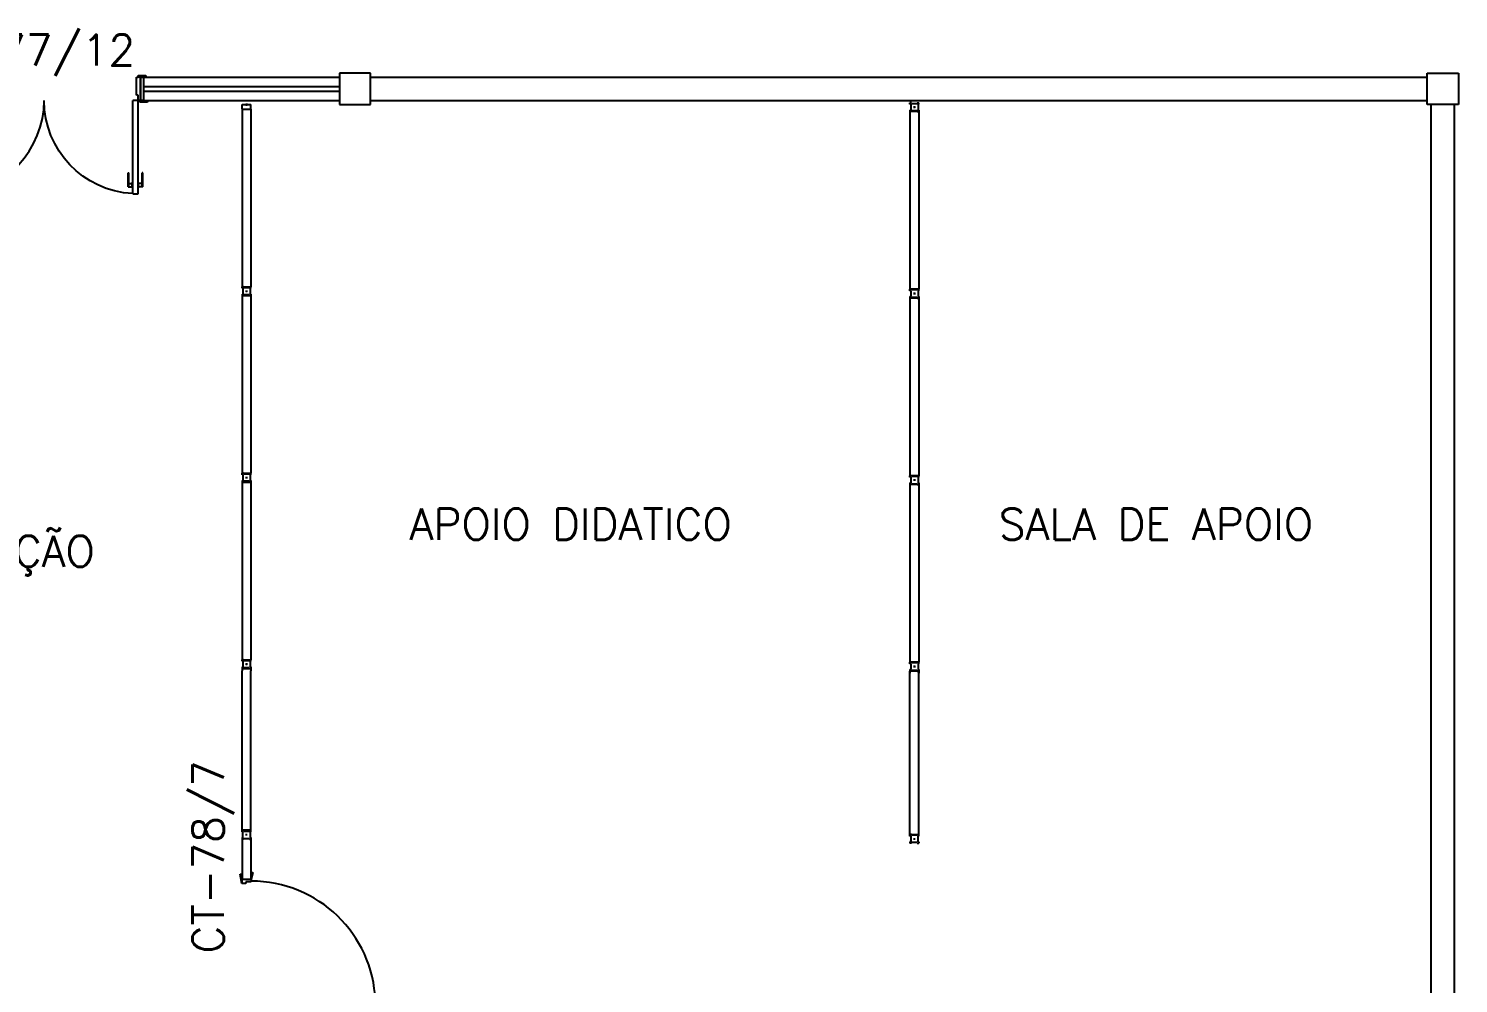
# Model space of a CAD drawing. Header units: millimetres. Extents: x 2069 to 2250, y 1124 to 1284.
# Drawn here: x 2151.21 to 2160.41, y 1227.77 to 1233.91 of the extents above; entities that cross this region are included whole.
import ezdxf

# ---------------------------------------------------------------- set-up
doc = ezdxf.new("R2010")
doc.units = ezdxf.units.MM
for name, color, linetype in [('ALV', 2, 'Continuous'), ('DIV', 2, 'Continuous'), ('DIV2', 2, 'Continuous'), ('ENDEREÇO', 2, 'Continuous'), ('JANELA', 1, 'Continuous'), ('MACANETA', 1, 'Continuous'), ('MARCO', 2, 'Continuous'), ('PILARES', 3, 'Continuous'), ('PORTA', 2, 'Continuous'), ('TEXTO', 2, 'Continuous')]:
    doc.layers.add(name, color=color, linetype=linetype)
doc.styles.add('UNB-100', font='simplex.shx', dxfattribs={"height": 0.2})

# ---------------------------------------------------------------- blocks, each defined once
blk = doc.blocks.new('DIV12')
for p, q in [((-0.0051, 0), (0.0051, 0)), ((0, -0.0051), (0, 0.0051)), ((0.0285, 0.0285), (1.1715, 0.0285)), ((0.0285, -0.0285), (0.0285, 0.0285)), ((1.1715, -0.0285), (1.1715, 0.0285)), ((1.1949, 0), (1.2051, 0)), ((1.2, -0.0051), (1.2, 0.0051)), ((0.0285, -0.0285), (1.1715, -0.0285))]:
    blk.add_line(p, q)
blk = doc.blocks.new('IDIV')
for p, q in [((-0.0285, 0.0285), (-0.0429, 0.0285)), ((-0.0285, 0.0285), (-0.0285, -0.0285)), ((0.0051, 0), (-0.0051, 0)), ((0, 0.0051), (0, -0.0051)), ((-0.0285, -0.0285), (-0.0429, -0.0285))]:
    blk.add_line(p, q)
blk = doc.blocks.new('MTT')
for p, q in [((-0.0285, 0.0185), (-0.0285, 0.0285)), ((-0.0185, 0.0285), (-0.0285, 0.0285)), ((-0.0235, 0.0185), (-0.0285, 0.0185)), ((-0.0235, 0.0185), (-0.0235, -0.0185)), ((-0.0185, 0.0235), (-0.0185, 0.0285)), ((-0.0185, 0.0235), (0.0185, 0.0235)), ((-0.0049, 0), (0.0049, 0)), ((0, -0.0049), (0, 0.0049)), ((0.0185, 0.0235), (0.0185, 0.0285)), ((0.0185, 0.0285), (0.0285, 0.0285)), ((0.0235, 0.0185), (0.0285, 0.0185)), ((0.0235, 0.0185), (0.0235, -0.0185)), ((0.0285, 0.0185), (0.0285, 0.0285)), ((-0.0285, -0.0185), (-0.0235, -0.0185)), ((-0.0285, -0.0185), (-0.0285, -0.0285)), ((-0.0185, -0.0285), (-0.0285, -0.0285)), ((0.0185, -0.0235), (-0.0185, -0.0235)), ((-0.0185, -0.0235), (-0.0185, -0.0285)), ((0.0185, -0.0235), (0.0185, -0.0285)), ((0.0185, -0.0285), (0.0285, -0.0285)), ((0.0285, -0.0185), (0.0235, -0.0185)), ((0.0285, -0.0185), (0.0285, -0.0285))]:
    blk.add_line(p, q)
blk = doc.blocks.new('PL')
for p, q in [((0.25, 0.25), (0.25, 0.45)), ((0.25, 0.45), (0.45, 0.45)), ((0.45, 0.45), (0.45, 0.25)), ((0.45, 0.25), (0.25, 0.25))]:
    blk.add_line(p, q)
blk = doc.blocks.new('IMTT')
for p, q in [((-0.0049, 0), (0.0049, 0)), ((0.0285, 0.0285), (0, 0.0285)), ((0, -0.0285), (0, 0.0285)), ((0.0285, -0.0285), (0, -0.0285))]:
    blk.add_line(p, q)
blk = doc.blocks.new('DOOR60')
at = {"layer": 'MACANETA', "color": 1}
for p, q in [((-0.015, -0.465), (-0.01, -0.465)), ((-0.015, -0.555), (-0.015, -0.465)), ((-0.01, -0.555), (-0.01, -0.465)), ((-0.01, -0.535), (0.012, -0.535)), ((0.012, -0.5625), (0.012, -0.5275)), ((0.012, -0.5275), (0.015, -0.5275)), ((0.053, -0.5275), (0.05, -0.5275)), ((0.053, -0.5625), (0.053, -0.5275)), ((0.075, -0.535), (0.053, -0.535)), ((0.08, -0.465), (0.075, -0.465)), ((0.075, -0.555), (0.075, -0.465)), ((0.08, -0.555), (0.08, -0.465)), ((-0.015, -0.555), (0.012, -0.555)), ((0.012, -0.5625), (0.015, -0.5625)), ((0.053, -0.5625), (0.05, -0.5625)), ((0.08, -0.555), (0.053, -0.555))]:
    blk.add_line(p, q, dxfattribs=at)
at = {"layer": 'PORTA'}
for p, q in [((0.015, -0.6), (0.015, 0)), ((0.015, 0), (0.05, 0)), ((0.05, -0.6), (0.05, 0)), ((0.05, -0.6), (0.015, -0.6))]:
    blk.add_line(p, q, dxfattribs=at)
at = {"layer": 'PORTA', "color": 1}
blk.add_arc((0.02, 0), 0.6, 272.86599, 0, dxfattribs=at)
blk = doc.blocks.new('DOOR80')
at = {"layer": 'MACANETA', "color": 1}
for p, q in [((-0.015, -0.665), (-0.01, -0.665)), ((-0.015, -0.755), (-0.015, -0.665)), ((-0.01, -0.755), (-0.01, -0.665)), ((-0.01, -0.735), (0.012, -0.735)), ((0.012, -0.7625), (0.012, -0.7275)), ((0.012, -0.7275), (0.015, -0.7275)), ((0.053, -0.7275), (0.05, -0.7275)), ((0.053, -0.7625), (0.053, -0.7275)), ((0.075, -0.735), (0.053, -0.735)), ((0.08, -0.665), (0.075, -0.665)), ((0.075, -0.755), (0.075, -0.665)), ((0.08, -0.755), (0.08, -0.665)), ((-0.015, -0.755), (0.012, -0.755)), ((0.012, -0.7625), (0.015, -0.7625)), ((0.053, -0.7625), (0.05, -0.7625)), ((0.08, -0.755), (0.053, -0.755))]:
    blk.add_line(p, q, dxfattribs=at)
at = {"layer": 'PORTA'}
for p, q in [((0.015, -0.8), (0.015, 0)), ((0.015, 0), (0.05, 0)), ((0.05, -0.8), (0.05, 0)), ((0.05, -0.8), (0.015, -0.8))]:
    blk.add_line(p, q, dxfattribs=at)
at = {"layer": 'PORTA', "color": 1}
blk.add_arc((0.02, 0), 0.8, 272.14911, 0, dxfattribs=at)

msp = doc.modelspace()

# ---------------------------------------------------------------- linework, layer by layer
at = {"layer": 'ALV'}
for p, q in [((2151.93325, 1233.59812), (2151.93325, 1233.44812)), ((2151.93326, 1233.44812), (2151.93326, 1233.59812)), ((2153.41301, 1233.59812), (2160.21325, 1233.59812)), ((2153.41301, 1233.44812), (2160.21325, 1233.44812)), ((2160.23825, 1227.62312), (2160.23825, 1233.42312)), ((2160.38825, 1227.62312), (2160.38825, 1233.42312))]:
    msp.add_line(p, q, dxfattribs=at)
at = {"layer": 'DIV2'}
for p, q in [((2152.587, 1228.766), (2152.587, 1229.77824)), ((2152.587, 1228.766), (2152.587, 1229.77824)), ((2152.587, 1228.766), (2152.587, 1229.77824)), ((2152.644, 1228.766), (2152.644, 1229.77824)), ((2152.644, 1228.766), (2152.644, 1229.77824)), ((2152.644, 1228.766), (2152.644, 1229.77824)), ((2156.88475, 1228.73943), (2156.88475, 1229.77667)), ((2156.88475, 1228.73943), (2156.88475, 1229.77667)), ((2156.88475, 1228.73943), (2156.88475, 1229.77667)), ((2156.94175, 1228.73943), (2156.94175, 1229.77667)), ((2156.94175, 1228.73943), (2156.94175, 1229.77667)), ((2156.94175, 1228.73943), (2156.94175, 1229.77667)), ((2152.587, 1228.69462), (2152.587, 1228.43493)), ((2152.644, 1228.69462), (2152.644, 1228.43493)), ((2152.5755, 1228.46993), (2152.5855, 1228.46993)), ((2152.5855, 1228.40993), (2152.5755, 1228.46993)), ((2152.5755, 1228.46993), (2152.5855, 1228.46993)), ((2152.5855, 1228.40993), (2152.5755, 1228.46993)), ((2152.5755, 1228.46993), (2152.5855, 1228.46993)), ((2152.5855, 1228.40993), (2152.5755, 1228.46993)), ((2152.5855, 1228.43493), (2152.5855, 1228.40993)), ((2152.6455, 1228.43493), (2152.5855, 1228.43493)), ((2152.5855, 1228.43493), (2152.5855, 1228.40993)), ((2152.6455, 1228.43493), (2152.5855, 1228.43493)), ((2152.5855, 1228.43493), (2152.5855, 1228.40993)), ((2152.6455, 1228.43493), (2152.5855, 1228.43493)), ((2152.5855, 1228.41993), (2152.5855, 1228.40993)), ((2152.5855, 1228.40993), (2152.5855, 1228.41993)), ((2152.5855, 1228.41993), (2152.5855, 1228.40993)), ((2152.5855, 1228.40993), (2152.5855, 1228.41993)), ((2152.5855, 1228.41993), (2152.5855, 1228.40993)), ((2152.5855, 1228.40993), (2152.5855, 1228.41993)), ((2152.6105, 1228.40993), (2152.5855, 1228.40993)), ((2152.6105, 1228.40993), (2152.5855, 1228.40993)), ((2152.6105, 1228.40993), (2152.5855, 1228.40993)), ((2152.6105, 1228.41993), (2152.6105, 1228.40993)), ((2152.6455, 1228.41993), (2152.6105, 1228.41993)), ((2152.6105, 1228.41993), (2152.6105, 1228.40993)), ((2152.6455, 1228.41993), (2152.6105, 1228.41993)), ((2152.6105, 1228.41993), (2152.6105, 1228.40993)), ((2152.6455, 1228.41993), (2152.6105, 1228.41993)), ((2152.6555, 1228.47993), (2152.6455, 1228.43493)), ((2152.6455, 1228.47993), (2152.6555, 1228.47993)), ((2152.6555, 1228.47993), (2152.6455, 1228.43493)), ((2152.6455, 1228.47993), (2152.6555, 1228.47993)), ((2152.6555, 1228.47993), (2152.6455, 1228.43493)), ((2152.6455, 1228.47993), (2152.6555, 1228.47993)), ((2152.6455, 1228.43493), (2152.6455, 1228.42493)), ((2152.6455, 1228.43493), (2152.6455, 1228.41993)), ((2152.6455, 1228.43493), (2152.6455, 1228.43493)), ((2152.6455, 1228.43493), (2152.6455, 1228.42493)), ((2152.6455, 1228.43493), (2152.6455, 1228.41993)), ((2152.6455, 1228.43493), (2152.6455, 1228.43493)), ((2152.6455, 1228.43493), (2152.6455, 1228.42493)), ((2152.6455, 1228.43493), (2152.6455, 1228.41993)), ((2152.6455, 1228.43493), (2152.6455, 1228.43493))]:
    msp.add_line(p, q, dxfattribs=at)
at = {"layer": 'JANELA', "color": 3}
for p, q in [((2151.93325, 1233.59812), (2151.95325, 1233.59812)), ((2151.95325, 1233.59812), (2151.95325, 1233.44812)), ((2151.95325, 1233.44812), (2151.93325, 1233.44812))]:
    msp.add_line(p, q, dxfattribs=at)
at = {"layer": 'JANELA'}
for p, q in [((2151.95325, 1233.59812), (2153.21325, 1233.59812)), ((2151.95325, 1233.53812), (2153.21325, 1233.53812)), ((2151.95325, 1233.50812), (2153.21325, 1233.50812)), ((2151.95325, 1233.44812), (2153.21325, 1233.44812))]:
    msp.add_line(p, q, dxfattribs=at)
at = {"layer": 'MARCO'}
for p, q in [((2151.90826, 1233.59812), (2151.91826, 1233.59812)), ((2151.90826, 1233.48312), (2151.90826, 1233.59812)), ((2151.91826, 1233.60812), (2151.96826, 1233.60812)), ((2151.91826, 1233.59812), (2151.91826, 1233.60812)), ((2151.93326, 1233.59812), (2151.91826, 1233.59812)), ((2151.96826, 1233.60812), (2151.96826, 1233.59812)), ((2151.91826, 1233.48312), (2151.90826, 1233.48312)), ((2151.91826, 1233.44812), (2151.91826, 1233.48312)), ((2151.92826, 1233.44812), (2151.91826, 1233.44812)), ((2151.93326, 1233.44812), (2151.92826, 1233.44812)), ((2151.92826, 1233.43812), (2151.92826, 1233.44812)), ((2151.97826, 1233.43812), (2151.92826, 1233.43812)), ((2151.97826, 1233.44812), (2151.97826, 1233.43812))]:
    msp.add_line(p, q, dxfattribs=at)

# ---------------------------------------------------------------- block references
at = {"layer": 'DIV', "rotation": 90.00000000000072}
msp.add_blockref('DOOR80', (2152.6455, 1227.60493), dxfattribs=at)
at = {"layer": 'DIV2'}
for name, p, rotation in [('IMTT', (2152.6155, 1233.42312), 270), ('DIV12', (2152.6155, 1233.42112), 270), ('DIV12', (2152.6155, 1233.42112), 270), ('DIV12', (2152.6155, 1233.42112), 270), ('DIV12', (2152.6155, 1232.22112), 270), ('DIV12', (2152.6155, 1232.22112), 270), ('DIV12', (2152.6155, 1232.22112), 270), ('DIV12', (2152.6155, 1231.02112), 270), ('DIV12', (2152.6155, 1231.02112), 270), ('DIV12', (2152.6155, 1231.02112), 270), ('IDIV', (2152.6155, 1229.82112), 90), ('IDIV', (2152.6155, 1229.82112), 90), ('IDIV', (2152.6155, 1229.82112), 90), ('IDIV', (2152.6155, 1228.72312), 270), ('IDIV', (2152.6155, 1228.72312), 270), ('IDIV', (2152.6155, 1228.72312), 270), ('MTT', (2152.6155, 1228.72312), 90), ('MTT', (2152.6155, 1228.72312), 90), ('MTT', (2152.6155, 1228.72312), 90)]:
    msp.add_blockref(name, p, dxfattribs=dict(at, rotation=rotation))
for p in [(2156.91325, 1233.40517), (2152.6155, 1232.22112), (2152.6155, 1232.22112), (2152.6155, 1232.22112), (2152.6155, 1231.02112), (2152.6155, 1231.02112), (2152.6155, 1231.02112), (2152.6155, 1229.82112), (2152.6155, 1229.82112), (2152.6155, 1229.82112)]:
    msp.add_blockref('MTT', p, dxfattribs=at)
at = {"layer": 'DIV2', "xscale": -1}
for name, p, rotation in [('DIV12', (2156.91325, 1233.40517), 90), ('DIV12', (2156.91325, 1233.40517), 90), ('DIV12', (2156.91325, 1233.40517), 90), ('DIV12', (2156.91325, 1232.20517), 90), ('DIV12', (2156.91325, 1232.20517), 90), ('DIV12', (2156.91325, 1232.20517), 90), ('DIV12', (2156.91325, 1231.00517), 90), ('DIV12', (2156.91325, 1231.00517), 90), ('DIV12', (2156.91325, 1231.00517), 90), ('IDIV', (2156.91325, 1229.80517), 270), ('IDIV', (2156.91325, 1229.80517), 270), ('IDIV', (2156.91325, 1229.80517), 270), ('IDIV', (2156.91325, 1228.69655), 90), ('IDIV', (2156.91325, 1228.69655), 90), ('IDIV', (2156.91325, 1228.69655), 90), ('MTT', (2156.91325, 1228.69655), 270), ('MTT', (2156.91325, 1228.69655), 270), ('MTT', (2156.91325, 1228.69655), 270)]:
    msp.add_blockref(name, p, dxfattribs=dict(at, rotation=rotation))
for p in [(2156.91325, 1232.20517), (2156.91325, 1232.20517), (2156.91325, 1232.20517), (2156.91325, 1231.00517), (2156.91325, 1231.00517), (2156.91325, 1231.00517), (2156.91325, 1229.80517), (2156.91325, 1229.80517), (2156.91325, 1229.80517)]:
    msp.add_blockref('MTT', p, dxfattribs=at)
at = {"layer": 'PILARES', "xscale": -1}
msp.add_blockref('PL', (2153.66325, 1233.17312), dxfattribs=at)
at = {"layer": 'PILARES'}
msp.add_blockref('PL', (2159.9635, 1233.17312), dxfattribs=at)
at = {"layer": 'PORTA', "rotation": 7.717094323603464e-09}
msp.add_blockref('DOOR60', (2150.69325, 1233.44812), dxfattribs=at)
at = {"layer": 'PORTA', "xscale": -1, "rotation": 359.9999999922829}
msp.add_blockref('DOOR60', (2151.93326, 1233.44812), dxfattribs=at)

# ---------------------------------------------------------------- texts
at = {"layer": 'ENDEREÇO', "style": 'UNB-100'}
msp.add_text('CT-77/12', height=0.2, dxfattribs=at).set_placement((2150.48421, 1233.67264))
msp.add_text('CT-78/7', height=0.2, rotation=90, dxfattribs=at).set_placement((2152.46908, 1227.95913))
at = {"layer": 'TEXTO', "style": 'UNB-100'}
for s, p in [('APOIO DIDATICO', (2153.66422, 1230.62163)), ('SALA DE APOIO', (2157.45623, 1230.62163)), ('CIRCULAÇÃO', (2150.02038, 1230.44766))]:
    msp.add_text(s, height=0.2, dxfattribs=at).set_placement(p)

doc.saveas('drawing.dxf')
